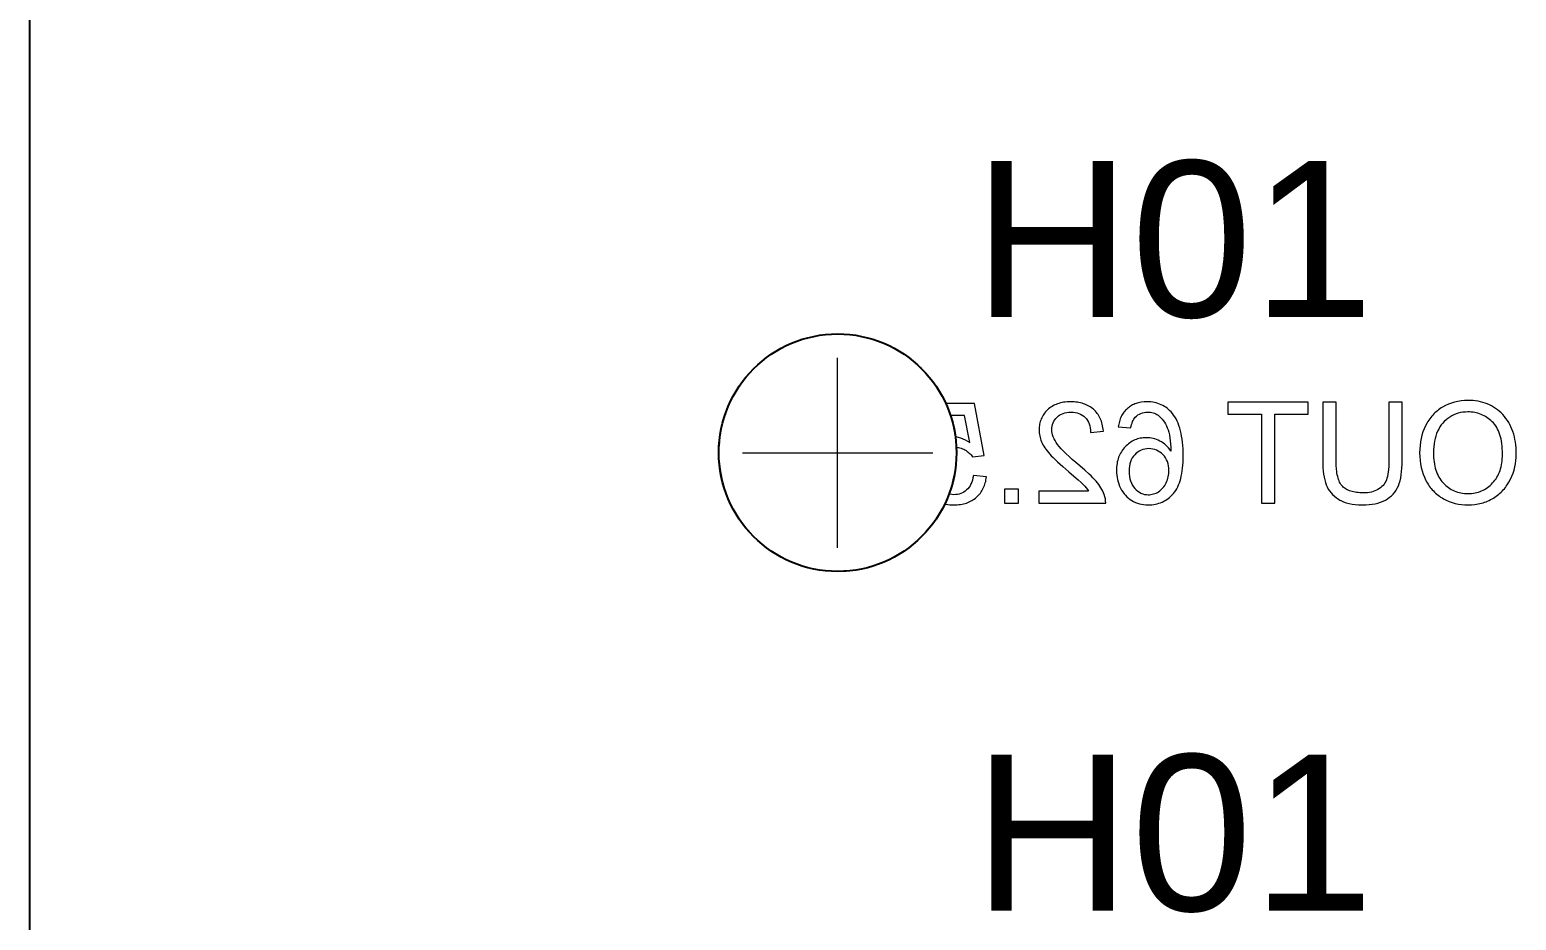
# Model space of a CAD drawing. Header units: millimetres. Extents: x 38 to 970, y 105 to 390.
# Drawn here: x 43.57 to 74.85, y 241.58 to 260.33 of the extents above; entities that cross this region are included whole.
import ezdxf

# ---------------------------------------------------------------- set-up
doc = ezdxf.new("R2010")
doc.units = ezdxf.units.MM
doc.linetypes.add('WP_HIDDEN', pattern=[2.3, 1.5, -0.8])
for name, color, linetype, lineweight in [('ANNOTATIONS', 7, 'CONTINUOUS', 18), ('HIDDEN', 7, 'WP_HIDDEN', 13), ('VISIBLE', 7, 'CONTINUOUS', 25)]:
    doc.layers.add(name, color=color, linetype=linetype, lineweight=lineweight)
doc.styles.add('CJK', font='Arial Unicode.ttf')

msp = doc.modelspace()

# ---------------------------------------------------------------- linework, layer by layer
at = {"layer": 'ANNOTATIONS'}
for p, q in [((60.57143, 249.42857), (60.57143, 253.42857)), ((58.57143, 251.42857), (62.57143, 251.42857))]:
    msp.add_line(p, q, dxfattribs=at)
at = {"layer": 'HIDDEN', "ltscale": 1.428571}
for p, q in [((63.44921, 252.46186), (62.8479, 252.46186)), ((63.65515, 251.36984), (63.44921, 252.46186)), ((65.13964, 252.43329), (65.11186, 252.41937)), ((65.16842, 252.44588), (65.13964, 252.43329)), ((65.19819, 252.45715), (65.16842, 252.44588)), ((65.22896, 252.46709), (65.19819, 252.45715)), ((65.26073, 252.47571), (65.22896, 252.46709)), ((65.2935, 252.483), (65.26073, 252.47571)), ((65.32726, 252.48896), (65.2935, 252.483)), ((65.36202, 252.4936), (65.32726, 252.48896)), ((65.39778, 252.49692), (65.36202, 252.4936)), ((65.43453, 252.4989), (65.39778, 252.49692)), ((65.47229, 252.49957), (65.43453, 252.4989)), ((65.50969, 252.49895), (65.47229, 252.49957)), ((65.54613, 252.49711), (65.50969, 252.49895)), ((65.58161, 252.49403), (65.54613, 252.49711)), ((65.61613, 252.48973), (65.58161, 252.49403)), ((65.64968, 252.4842), (65.61613, 252.48973)), ((65.68227, 252.47744), (65.64968, 252.4842)), ((65.7139, 252.46945), (65.68227, 252.47744)), ((65.74457, 252.46023), (65.7139, 252.46945)), ((65.77427, 252.44978), (65.74457, 252.46023)), ((65.80301, 252.4381), (65.77427, 252.44978)), ((65.83078, 252.42519), (65.80301, 252.4381)), ((66.77701, 252.43308), (66.75379, 252.42044)), ((66.80093, 252.44462), (66.77701, 252.43308)), ((66.82557, 252.45506), (66.80093, 252.44462)), ((66.85091, 252.4644), (66.82557, 252.45506)), ((66.87696, 252.47264), (66.85091, 252.4644)), ((66.90372, 252.47978), (66.87696, 252.47264)), ((66.93119, 252.48583), (66.90372, 252.47978)), ((66.95936, 252.49077), (66.93119, 252.48583)), ((67.01783, 252.49737), (66.95936, 252.49077)), ((67.07914, 252.49957), (67.01783, 252.49737)), ((67.12066, 252.49862), (67.07914, 252.49957)), ((67.1611, 252.49576), (67.12066, 252.49862)), ((67.20047, 252.491), (67.1611, 252.49576)), ((67.23876, 252.48434), (67.20047, 252.491)), ((67.27597, 252.47577), (67.23876, 252.48434)), ((67.31211, 252.46531), (67.27597, 252.47577)), ((67.34717, 252.45293), (67.31211, 252.46531)), ((67.38115, 252.43866), (67.34717, 252.45293)), ((67.41406, 252.42248), (67.38115, 252.43866)), ((68.78461, 252.49087), (68.78461, 252.23998)), ((70.46978, 252.49087), (68.78461, 252.49087)), ((70.46978, 252.23998), (70.46978, 252.49087)), ((70.77868, 252.49087), (70.77868, 251.26252)), ((71.06002, 252.49087), (70.77868, 252.49087)), ((71.06002, 251.26397), (71.06002, 252.49087)), ((72.16945, 252.49087), (72.16945, 251.26397)), ((72.4508, 252.49087), (72.16945, 252.49087)), ((72.4508, 251.26252), (72.4508, 252.49087)), ((73.4239, 252.44944), (73.36208, 252.42087)), ((73.48753, 252.47362), (73.4239, 252.44944)), ((73.55297, 252.4934), (73.48753, 252.47362)), ((73.62023, 252.50879), (73.55297, 252.4934)), ((73.68929, 252.51978), (73.62023, 252.50879)), ((73.76017, 252.52637), (73.68929, 252.51978)), ((73.83287, 252.52857), (73.76017, 252.52637)), ((73.88842, 252.5274), (73.83287, 252.52857)), ((73.94268, 252.52389), (73.88842, 252.5274)), ((73.99564, 252.51804), (73.94268, 252.52389)), ((74.04732, 252.50985), (73.99564, 252.51804)), ((74.0977, 252.49933), (74.04732, 252.50985)), ((74.1468, 252.48646), (74.0977, 252.49933)), ((74.1946, 252.47125), (74.1468, 252.48646)), ((74.24111, 252.4537), (74.1946, 252.47125)), ((74.28632, 252.43382), (74.24111, 252.4537)), ((74.33025, 252.41159), (74.28632, 252.43382)), ((63.24038, 252.21242), (62.94537, 252.21242)), ((63.35495, 251.64103), (63.24038, 252.21242)), ((64.84367, 252.11331), (64.83461, 252.08607)), ((64.85412, 252.13991), (64.84367, 252.11331)), ((64.86597, 252.16588), (64.85412, 252.13991)), ((64.87921, 252.19121), (64.86597, 252.16588)), ((64.89384, 252.21591), (64.87921, 252.19121)), ((64.90987, 252.23998), (64.89384, 252.21591)), ((64.92729, 252.26341), (64.90987, 252.23998)), ((64.9461, 252.2862), (64.92729, 252.26341)), ((64.96631, 252.30836), (64.9461, 252.2862)), ((64.98791, 252.32989), (64.96631, 252.30836)), ((65.0107, 252.35044), (64.98791, 252.32989)), ((65.0345, 252.36966), (65.0107, 252.35044)), ((65.05929, 252.38755), (65.0345, 252.36966)), ((65.08507, 252.40412), (65.05929, 252.38755)), ((65.11186, 252.41937), (65.08507, 252.40412)), ((65.12116, 252.09011), (65.14023, 252.12056)), ((65.14023, 252.12056), (65.16276, 252.14948)), ((65.16276, 252.14948), (65.18877, 252.17689)), ((65.18877, 252.17689), (65.21755, 252.20187)), ((65.21755, 252.20187), (65.24845, 252.22352)), ((65.24845, 252.22352), (65.28146, 252.24184)), ((65.28146, 252.24184), (65.31657, 252.25683)), ((65.31657, 252.25683), (65.35379, 252.26849)), ((65.35379, 252.26849), (65.39311, 252.27682)), ((65.39311, 252.27682), (65.43455, 252.28182)), ((65.43455, 252.28182), (65.47809, 252.28348)), ((65.47809, 252.28348), (65.52404, 252.28171)), ((65.52404, 252.28171), (65.56764, 252.27641)), ((65.56764, 252.27641), (65.60888, 252.26758)), ((65.60888, 252.26758), (65.64776, 252.2552)), ((65.64776, 252.2552), (65.68429, 252.2393)), ((65.68429, 252.2393), (65.71846, 252.21985)), ((65.71846, 252.21985), (65.75028, 252.19688)), ((65.75028, 252.19688), (65.77973, 252.17036)), ((65.77973, 252.17036), (65.80627, 252.14073)), ((65.80627, 252.14073), (65.82931, 252.10837)), ((65.85759, 252.41106), (65.83078, 252.42519)), ((65.88344, 252.39569), (65.85759, 252.41106)), ((65.90833, 252.3791), (65.88344, 252.39569)), ((65.93225, 252.36127), (65.90833, 252.3791)), ((65.95521, 252.34222), (65.93225, 252.36127)), ((65.9771, 252.32199), (65.95521, 252.34222)), ((65.99779, 252.30065), (65.9771, 252.32199)), ((66.01729, 252.27819), (65.99779, 252.30065)), ((66.03561, 252.25461), (66.01729, 252.27819)), ((66.05273, 252.22992), (66.03561, 252.25461)), ((66.06867, 252.20412), (66.05273, 252.22992)), ((66.08342, 252.17719), (66.06867, 252.20412)), ((66.09697, 252.14915), (66.08342, 252.17719)), ((66.10934, 252.12), (66.09697, 252.14915)), ((66.12052, 252.08973), (66.10934, 252.12)), ((66.50832, 252.11475), (66.49982, 252.08752)), ((66.51782, 252.14113), (66.50832, 252.11475)), ((66.52833, 252.16668), (66.51782, 252.14113)), ((66.53984, 252.19139), (66.52833, 252.16668)), ((66.55235, 252.21526), (66.53984, 252.19139)), ((66.56586, 252.2383), (66.55235, 252.21526)), ((66.58038, 252.26049), (66.56586, 252.2383)), ((66.5959, 252.28185), (66.58038, 252.26049)), ((66.61242, 252.30237), (66.5959, 252.28185)), ((66.62994, 252.32205), (66.61242, 252.30237)), ((66.64847, 252.34089), (66.62994, 252.32205)), ((66.668, 252.35889), (66.64847, 252.34089)), ((66.68839, 252.37593), (66.668, 252.35889)), ((66.70948, 252.39186), (66.68839, 252.37593)), ((66.73128, 252.4067), (66.70948, 252.39186)), ((66.75379, 252.42044), (66.73128, 252.4067)), ((66.79027, 252.10923), (66.80396, 252.1332)), ((66.80396, 252.1332), (66.81855, 252.15455)), ((66.81855, 252.15455), (66.83405, 252.17326)), ((66.83405, 252.17326), (66.86129, 252.19944)), ((66.86129, 252.19944), (66.89007, 252.22212)), ((66.89007, 252.22212), (66.92039, 252.24131)), ((66.92039, 252.24131), (66.95225, 252.25702)), ((66.95225, 252.25702), (66.98565, 252.26923)), ((66.98565, 252.26923), (67.02059, 252.27795)), ((67.02059, 252.27795), (67.05707, 252.28319)), ((67.05707, 252.28319), (67.09509, 252.28493)), ((67.09509, 252.28493), (67.1258, 252.28384)), ((67.1258, 252.28384), (67.15555, 252.28058)), ((67.15555, 252.28058), (67.18435, 252.27514)), ((67.18435, 252.27514), (67.2122, 252.26753)), ((67.2122, 252.26753), (67.2391, 252.25774)), ((67.2391, 252.25774), (67.26504, 252.24578)), ((67.26504, 252.24578), (67.29004, 252.23164)), ((67.29004, 252.23164), (67.31408, 252.21532)), ((67.31408, 252.21532), (67.34408, 252.19155)), ((67.34408, 252.19155), (67.37245, 252.1652)), ((67.37245, 252.1652), (67.39919, 252.13626)), ((67.39919, 252.13626), (67.4243, 252.10474)), ((67.44589, 252.4044), (67.41406, 252.42248)), ((67.47665, 252.38441), (67.44589, 252.4044)), ((67.50632, 252.36252), (67.47665, 252.38441)), ((67.53493, 252.33873), (67.50632, 252.36252)), ((67.56245, 252.31303), (67.53493, 252.33873)), ((67.5889, 252.28543), (67.56245, 252.31303)), ((67.61428, 252.25593), (67.5889, 252.28543)), ((67.64185, 252.21963), (67.61428, 252.25593)), ((67.66764, 252.1807), (67.64185, 252.21963)), ((67.69165, 252.13914), (67.66764, 252.1807)), ((67.71389, 252.09495), (67.69165, 252.13914)), ((68.78461, 252.23998), (69.48797, 252.23998)), ((69.48797, 252.23998), (69.48797, 250.36483)), ((69.76932, 252.23998), (70.46978, 252.23998)), ((69.76932, 250.36483), (69.76932, 252.23998)), ((73.01072, 252.11449), (72.99215, 252.08607)), ((73.03017, 252.14204), (73.01072, 252.11449)), ((73.0505, 252.16872), (73.03017, 252.14204)), ((73.07171, 252.19454), (73.0505, 252.16872)), ((73.09379, 252.21949), (73.07171, 252.19454)), ((73.11675, 252.24358), (73.09379, 252.21949)), ((73.1406, 252.26679), (73.11675, 252.24358)), ((73.16531, 252.28914), (73.1406, 252.26679)), ((73.19091, 252.31063), (73.16531, 252.28914)), ((73.21739, 252.33125), (73.19091, 252.31063)), ((73.24474, 252.351), (73.21739, 252.33125)), ((73.27297, 252.36988), (73.24474, 252.351)), ((73.30208, 252.3879), (73.27297, 252.36988)), ((73.36208, 252.42087), (73.30208, 252.3879)), ((73.37278, 252.12106), (73.33689, 252.08761)), ((73.41121, 252.15178), (73.37278, 252.12106)), ((73.45218, 252.17979), (73.41121, 252.15178)), ((73.49506, 252.20477), (73.45218, 252.17979)), ((73.53924, 252.22642), (73.49506, 252.20477)), ((73.58471, 252.24475), (73.53924, 252.22642)), ((73.63146, 252.25973), (73.58471, 252.24475)), ((73.67952, 252.27139), (73.63146, 252.25973)), ((73.72886, 252.27972), (73.67952, 252.27139)), ((73.77949, 252.28472), (73.72886, 252.27972)), ((73.83142, 252.28638), (73.77949, 252.28472)), ((73.86843, 252.28558), (73.83142, 252.28638)), ((73.9048, 252.28318), (73.86843, 252.28558)), ((73.94051, 252.27917), (73.9048, 252.28318)), ((73.97558, 252.27356), (73.94051, 252.27917)), ((74.00999, 252.26634), (73.97558, 252.27356)), ((74.04375, 252.25753), (74.00999, 252.26634)), ((74.07686, 252.2471), (74.04375, 252.25753)), ((74.10932, 252.23508), (74.07686, 252.2471)), ((74.14112, 252.22145), (74.10932, 252.23508)), ((74.17228, 252.20622), (74.14112, 252.22145)), ((74.20278, 252.18939), (74.17228, 252.20622)), ((74.23263, 252.17095), (74.20278, 252.18939)), ((74.26183, 252.15091), (74.23263, 252.17095)), ((74.29038, 252.12927), (74.26183, 252.15091)), ((74.31828, 252.10602), (74.29038, 252.12927)), ((74.37288, 252.38702), (74.33025, 252.41159)), ((74.41423, 252.36012), (74.37288, 252.38702)), ((74.45428, 252.33087), (74.41423, 252.36012)), ((74.49304, 252.29929), (74.45428, 252.33087)), ((74.53051, 252.26536), (74.49304, 252.29929)), ((74.56668, 252.2291), (74.53051, 252.26536)), ((74.6011, 252.19077), (74.56668, 252.2291)), ((74.6333, 252.15064), (74.6011, 252.19077)), ((74.66328, 252.10872), (74.6333, 252.15064)), ((64.81023, 251.94037), (64.80953, 251.90932)), ((64.80953, 251.90932), (64.81035, 251.87749)), ((64.81232, 251.97078), (64.81023, 251.94037)), ((64.81035, 251.87749), (64.81279, 251.84578)), ((64.8158, 252.00055), (64.81232, 251.97078)), ((64.81279, 251.84578), (64.81687, 251.81422)), ((64.82068, 252.02969), (64.8158, 252.00055)), ((64.81687, 251.81422), (64.82258, 251.78279)), ((64.82695, 252.0582), (64.82068, 252.02969)), ((64.83461, 252.08607), (64.82695, 252.0582)), ((65.07782, 251.91512), (65.07956, 251.95316)), ((65.07973, 251.87786), (65.07782, 251.91512)), ((65.07956, 251.95316), (65.08476, 251.98967)), ((65.08544, 251.84003), (65.07973, 251.87786)), ((65.08476, 251.98967), (65.09342, 252.02467)), ((65.09495, 251.80163), (65.08544, 251.84003)), ((65.09342, 252.02467), (65.10556, 252.05815)), ((65.10828, 251.76267), (65.09495, 251.80163)), ((65.10556, 252.05815), (65.12116, 252.09011)), ((65.82931, 252.10837), (65.84887, 252.07329)), ((65.84887, 252.07329), (65.86494, 252.03549)), ((65.86494, 252.03549), (65.87751, 251.99498)), ((65.87751, 251.99498), (65.8866, 251.95174)), ((65.8866, 251.95174), (65.8922, 251.90579)), ((65.8922, 251.90579), (65.8943, 251.85711)), ((65.8943, 251.85711), (66.1626, 251.88467)), ((66.1305, 252.05834), (66.12052, 252.08973)), ((66.1393, 252.02584), (66.1305, 252.05834)), ((66.14691, 251.99222), (66.1393, 252.02584)), ((66.15333, 251.95749), (66.14691, 251.99222)), ((66.15856, 251.92164), (66.15333, 251.95749)), ((66.1626, 251.88467), (66.15856, 251.92164)), ((66.48583, 252.03055), (66.47585, 251.97023)), ((66.47585, 251.97023), (66.73544, 251.94993)), ((66.49982, 252.08752), (66.48583, 252.03055)), ((66.73544, 251.94993), (66.74459, 251.98705)), ((66.74459, 251.98705), (66.75465, 252.02153)), ((66.75465, 252.02153), (66.76562, 252.05339)), ((66.76562, 252.05339), (66.77749, 252.08263)), ((66.77749, 252.08263), (66.79027, 252.10923)), ((67.4243, 252.10474), (67.44777, 252.07064)), ((67.44777, 252.07064), (67.46962, 252.03395)), ((67.46962, 252.03395), (67.48983, 251.99468)), ((67.48983, 251.99468), (67.50841, 251.95283)), ((67.50841, 251.95283), (67.52511, 251.9074)), ((67.52511, 251.9074), (67.53968, 251.85739)), ((67.53968, 251.85739), (67.55212, 251.8028)), ((67.55212, 251.8028), (67.56243, 251.74363)), ((67.73435, 252.04814), (67.71389, 252.09495)), ((67.75302, 251.99869), (67.73435, 252.04814)), ((67.76992, 251.94662), (67.75302, 251.99869)), ((67.78504, 251.89192), (67.76992, 251.94662)), ((67.79838, 251.83459), (67.78504, 251.89192)), ((67.80994, 251.77463), (67.79838, 251.83459)), ((72.88745, 251.86559), (72.86614, 251.79742)), ((72.91264, 251.93165), (72.88745, 251.86559)), ((72.9417, 251.99561), (72.91264, 251.93165)), ((72.97445, 252.05678), (72.9417, 251.99561)), ((72.99215, 252.08607), (72.97445, 252.05678)), ((73.17493, 251.83016), (73.1571, 251.77867)), ((73.19549, 251.87959), (73.17493, 251.83016)), ((73.21869, 251.92664), (73.19549, 251.87959)), ((73.24443, 251.97096), (73.21869, 251.92664)), ((73.27271, 252.01256), (73.24443, 251.97096)), ((73.30353, 252.05145), (73.27271, 252.01256)), ((73.33689, 252.08761), (73.30353, 252.05145)), ((74.34552, 252.08118), (74.31828, 252.10602)), ((74.3716, 252.05445), (74.34552, 252.08118)), ((74.396, 252.02558), (74.3716, 252.05445)), ((74.41871, 251.99456), (74.396, 252.02558)), ((74.43974, 251.9614), (74.41871, 251.99456)), ((74.45909, 251.92608), (74.43974, 251.9614)), ((74.47676, 251.88862), (74.45909, 251.92608)), ((74.49274, 251.84902), (74.47676, 251.88862)), ((74.50704, 251.80726), (74.49274, 251.84902)), ((74.51966, 251.76336), (74.50704, 251.80726)), ((74.69104, 252.065), (74.66328, 252.10872)), ((74.71658, 252.01948), (74.69104, 252.065)), ((74.73989, 251.97217), (74.71658, 252.01948)), ((74.76099, 251.92306), (74.73989, 251.97217)), ((74.77987, 251.87216), (74.76099, 251.92306)), ((74.79652, 251.81946), (74.77987, 251.87216)), ((74.81096, 251.76497), (74.79652, 251.81946)), ((63.04839, 251.76718), (63.0572, 251.76611)), ((63.0572, 251.76611), (63.1083, 251.75569)), ((63.06887, 251.54166), (63.08439, 251.54028)), ((63.08439, 251.54028), (63.11401, 251.53581)), ((63.1083, 251.75569), (63.1588, 251.7411)), ((63.11401, 251.53581), (63.14285, 251.52954)), ((63.14285, 251.52954), (63.17093, 251.52149)), ((63.1588, 251.7411), (63.20872, 251.72233)), ((63.17093, 251.52149), (63.19823, 251.51164)), ((63.19823, 251.51164), (63.22477, 251.50001)), ((63.20872, 251.72233), (63.25806, 251.6994)), ((63.22477, 251.50001), (63.25053, 251.48658)), ((63.25806, 251.6994), (63.3068, 251.6723)), ((63.3068, 251.6723), (63.35495, 251.64103)), ((64.82258, 251.78279), (64.82992, 251.7515)), ((64.82992, 251.7515), (64.8389, 251.72034)), ((64.8389, 251.72034), (64.8495, 251.68932)), ((64.8495, 251.68932), (64.86174, 251.65843)), ((64.86174, 251.65843), (64.87587, 251.62741)), ((64.87587, 251.62741), (64.89215, 251.59598)), ((64.89215, 251.59598), (64.91058, 251.56415)), ((64.91058, 251.56415), (64.93117, 251.5319)), ((64.93117, 251.5319), (64.95391, 251.49925)), ((64.95391, 251.49925), (64.9788, 251.46619)), ((65.12541, 251.72314), (65.10828, 251.76267)), ((65.14635, 251.68304), (65.12541, 251.72314)), ((65.17109, 251.64238), (65.14635, 251.68304)), ((65.19964, 251.60115), (65.17109, 251.64238)), ((65.23361, 251.55779), (65.19964, 251.60115)), ((65.2746, 251.51074), (65.23361, 251.55779)), ((65.32262, 251.45999), (65.2746, 251.51074)), ((66.5786, 251.50205), (66.55925, 251.47583)), ((66.59938, 251.52738), (66.5786, 251.50205)), ((66.62159, 251.55184), (66.59938, 251.52738)), ((66.64483, 251.57511), (66.62159, 251.55184)), ((66.66867, 251.59688), (66.64483, 251.57511)), ((66.69312, 251.61714), (66.66867, 251.59688)), ((66.71817, 251.63591), (66.69312, 251.61714)), ((66.74383, 251.65317), (66.71817, 251.63591)), ((66.77009, 251.66894), (66.74383, 251.65317)), ((66.79697, 251.6832), (66.77009, 251.66894)), ((66.82444, 251.69596), (66.79697, 251.6832)), ((66.85253, 251.70722), (66.82444, 251.69596)), ((66.88122, 251.71697), (66.85253, 251.70722)), ((66.91052, 251.72523), (66.88122, 251.71697)), ((66.94042, 251.73199), (66.91052, 251.72523)), ((66.97093, 251.73724), (66.94042, 251.73199)), ((66.99308, 251.49557), (66.95515, 251.48169)), ((67.00204, 251.74099), (66.97093, 251.73724)), ((67.03292, 251.50548), (66.99308, 251.49557)), ((67.03376, 251.74325), (67.00204, 251.74099)), ((67.07465, 251.51143), (67.03292, 251.50548)), ((67.06609, 251.744), (67.03376, 251.74325)), ((67.10323, 251.74291), (67.06609, 251.744)), ((67.1183, 251.51341), (67.07465, 251.51143)), ((67.13996, 251.73965), (67.10323, 251.74291)), ((67.16169, 251.51143), (67.1183, 251.51341)), ((67.17628, 251.73421), (67.13996, 251.73965)), ((67.20341, 251.50548), (67.16169, 251.51143)), ((67.2122, 251.72659), (67.17628, 251.73421)), ((67.24345, 251.49557), (67.20341, 251.50548)), ((67.24771, 251.7168), (67.2122, 251.72659)), ((67.28181, 251.48169), (67.24345, 251.49557)), ((67.28281, 251.70484), (67.24771, 251.7168)), ((67.3175, 251.6907), (67.28281, 251.70484)), ((67.35178, 251.67439), (67.3175, 251.6907)), ((67.38521, 251.65583), (67.35178, 251.67439)), ((67.41732, 251.63496), (67.38521, 251.65583)), ((67.44811, 251.61178), (67.41732, 251.63496)), ((67.47759, 251.58628), (67.44811, 251.61178)), ((67.50576, 251.55848), (67.47759, 251.58628)), ((67.53261, 251.52837), (67.50576, 251.55848)), ((67.55815, 251.49594), (67.53261, 251.52837)), ((67.58237, 251.4612), (67.55815, 251.49594)), ((67.56243, 251.74363), (67.57061, 251.67989)), ((67.57061, 251.67989), (67.57666, 251.61157)), ((67.57666, 251.61157), (67.58058, 251.53868)), ((67.58058, 251.53868), (67.58237, 251.4612)), ((67.81973, 251.71205), (67.80994, 251.77463)), ((67.82773, 251.64683), (67.81973, 251.71205)), ((67.83396, 251.57899), (67.82773, 251.64683)), ((67.8384, 251.50852), (67.83396, 251.57899)), ((67.84107, 251.43541), (67.8384, 251.50852)), ((72.81964, 251.50365), (72.8177, 251.42495)), ((72.82545, 251.58026), (72.81964, 251.50365)), ((72.83514, 251.65475), (72.82545, 251.58026)), ((72.8487, 251.72714), (72.83514, 251.65475)), ((72.86614, 251.79742), (72.8487, 251.72714)), ((73.10912, 251.49026), (73.10775, 251.4264)), ((73.11323, 251.55207), (73.10912, 251.49026)), ((73.12009, 251.61181), (73.11323, 251.55207)), ((73.12968, 251.66949), (73.12009, 251.61181)), ((73.14202, 251.72511), (73.12968, 251.66949)), ((73.1571, 251.77867), (73.14202, 251.72511)), ((74.5306, 251.71731), (74.51966, 251.76336)), ((74.53985, 251.66912), (74.5306, 251.71731)), ((74.54742, 251.61878), (74.53985, 251.66912)), ((74.55331, 251.56629), (74.54742, 251.61878)), ((74.55752, 251.51165), (74.55331, 251.56629)), ((74.56004, 251.45487), (74.55752, 251.51165)), ((74.82317, 251.70868), (74.81096, 251.76497)), ((74.83316, 251.65059), (74.82317, 251.70868)), ((74.84093, 251.59071), (74.83316, 251.65059)), ((74.84649, 251.52903), (74.84093, 251.59071)), ((74.84982, 251.46556), (74.84649, 251.52903)), ((63.25053, 251.48658), (63.27523, 251.47173)), ((63.27523, 251.47173), (63.29857, 251.45581)), ((63.29857, 251.45581), (63.32055, 251.43883)), ((63.32055, 251.43883), (63.34117, 251.42078)), ((63.34117, 251.42078), (63.36043, 251.40166)), ((63.36043, 251.40166), (63.37833, 251.38148)), ((63.37833, 251.38148), (63.39488, 251.36024)), ((63.39488, 251.36024), (63.41006, 251.33793)), ((63.41006, 251.33793), (63.65515, 251.36984)), ((64.9788, 251.46619), (65.00584, 251.43272)), ((65.00584, 251.43272), (65.03504, 251.39884)), ((65.03504, 251.39884), (65.06782, 251.36318)), ((65.06782, 251.36318), (65.1056, 251.32434)), ((65.1056, 251.32434), (65.1962, 251.23714)), ((65.1962, 251.23714), (65.30682, 251.13726)), ((65.37766, 251.40555), (65.32262, 251.45999)), ((65.43972, 251.34742), (65.37766, 251.40555)), ((65.50881, 251.28559), (65.43972, 251.34742)), ((65.58493, 251.22007), (65.50881, 251.28559)), ((65.66807, 251.15085), (65.58493, 251.22007)), ((66.44961, 251.20039), (66.44459, 251.16539)), ((66.45605, 251.2345), (66.44961, 251.20039)), ((66.46394, 251.26774), (66.45605, 251.2345)), ((66.47325, 251.3001), (66.46394, 251.26774)), ((66.484, 251.33159), (66.47325, 251.3001)), ((66.49619, 251.36219), (66.484, 251.33159)), ((66.5098, 251.39192), (66.49619, 251.36219)), ((66.52485, 251.42077), (66.5098, 251.39192)), ((66.54133, 251.44874), (66.52485, 251.42077)), ((66.55925, 251.47583), (66.54133, 251.44874)), ((66.7215, 251.19136), (66.71232, 251.14356)), ((66.73435, 251.23623), (66.7215, 251.19136)), ((66.75087, 251.27819), (66.73435, 251.23623)), ((66.77106, 251.31722), (66.75087, 251.27819)), ((66.79492, 251.35333), (66.77106, 251.31722)), ((66.82245, 251.38651), (66.79492, 251.35333)), ((66.85277, 251.41626), (66.82245, 251.38651)), ((66.88499, 251.44203), (66.85277, 251.41626)), ((66.91912, 251.46384), (66.88499, 251.44203)), ((66.95515, 251.48169), (66.91912, 251.46384)), ((67.3185, 251.46384), (67.28181, 251.48169)), ((67.35351, 251.44203), (67.3185, 251.46384)), ((67.38684, 251.41626), (67.35351, 251.44203)), ((67.4185, 251.38651), (67.38684, 251.41626)), ((67.44739, 251.35356), (67.4185, 251.38651)), ((67.47243, 251.31813), (67.44739, 251.35356)), ((67.49361, 251.28023), (67.47243, 251.31813)), ((67.51095, 251.23986), (67.49361, 251.28023)), ((67.52443, 251.19702), (67.51095, 251.23986)), ((67.53406, 251.15171), (67.52443, 251.19702)), ((67.83472, 251.16396), (67.83874, 251.22677)), ((67.83874, 251.22677), (67.84116, 251.29201)), ((67.84196, 251.35969), (67.84107, 251.43541)), ((67.84116, 251.29201), (67.84196, 251.35969)), ((70.77868, 251.26252), (70.77981, 251.18446)), ((70.77981, 251.18446), (70.78321, 251.11052)), ((71.06209, 251.16796), (71.06002, 251.26397)), ((72.16865, 251.197), (72.16623, 251.13458)), ((72.16945, 251.26397), (72.16865, 251.197)), ((72.44572, 251.1025), (72.44953, 251.18028)), ((72.44953, 251.18028), (72.4508, 251.26252)), ((72.8177, 251.42495), (72.81974, 251.34516)), ((72.81974, 251.34516), (72.82586, 251.26751)), ((72.82586, 251.26751), (72.83606, 251.19198)), ((72.83606, 251.19198), (72.85033, 251.11858)), ((73.10775, 251.4264), (73.10855, 251.37582)), ((73.10855, 251.37582), (73.11096, 251.32672)), ((73.11096, 251.32672), (73.11496, 251.27907)), ((73.11496, 251.27907), (73.12058, 251.23288)), ((73.12058, 251.23288), (73.12779, 251.18816)), ((73.12779, 251.18816), (73.13661, 251.14489)), ((74.5407, 251.17168), (74.54797, 251.21398)), ((74.54797, 251.21398), (74.55362, 251.25756)), ((74.55362, 251.25756), (74.55765, 251.30241)), ((74.55765, 251.30241), (74.56007, 251.34854)), ((74.56088, 251.39594), (74.56004, 251.45487)), ((74.56007, 251.34854), (74.56088, 251.39594)), ((74.82047, 251.12765), (74.8338, 251.19445)), ((74.8338, 251.19445), (74.84331, 251.26216)), ((74.84331, 251.26216), (74.84902, 251.33077)), ((74.84902, 251.33077), (74.85093, 251.40029)), ((74.85093, 251.40029), (74.84982, 251.46556)), ((63.41859, 250.89644), (63.4072, 250.85106)), ((63.42746, 250.94492), (63.41859, 250.89644)), ((63.70155, 250.92172), (63.42746, 250.94492)), ((63.69257, 250.8563), (63.69768, 250.88859)), ((63.69768, 250.88859), (63.70155, 250.92172)), ((65.30682, 251.13726), (65.43748, 251.02468)), ((65.43748, 251.02468), (65.54443, 250.934)), ((65.54443, 250.934), (65.63036, 250.85917)), ((65.77316, 251.06221), (65.66807, 251.15085)), ((65.86512, 250.979), (65.77316, 251.06221)), ((65.90617, 250.93944), (65.86512, 250.979)), ((65.94393, 250.90123), (65.90617, 250.93944)), ((65.9784, 250.86439), (65.94393, 250.90123)), ((66.0096, 250.8289), (65.9784, 250.86439)), ((66.43886, 251.09277), (66.43814, 251.05514)), ((66.43814, 251.05514), (66.43949, 251.00555)), ((66.44101, 251.12952), (66.43886, 251.09277)), ((66.43949, 251.00555), (66.44353, 250.95684)), ((66.44459, 251.16539), (66.44101, 251.12952)), ((66.44353, 250.95684), (66.45027, 250.90901)), ((66.45027, 250.90901), (66.45971, 250.86208)), ((66.45971, 250.86208), (66.47185, 250.81602)), ((66.70682, 251.09283), (66.70498, 251.03918)), ((66.70498, 251.03918), (66.70684, 250.9834)), ((66.71232, 251.14356), (66.70682, 251.09283)), ((66.70684, 250.9834), (66.71241, 250.9306)), ((66.71241, 250.9306), (66.7217, 250.88079)), ((66.7217, 250.88079), (66.73471, 250.83398)), ((67.50954, 250.85791), (67.51939, 250.88963)), ((67.51939, 250.88963), (67.52744, 250.92172)), ((67.52744, 250.92172), (67.53371, 250.95416)), ((67.53371, 250.95416), (67.53818, 250.98698)), ((67.53984, 251.10394), (67.53406, 251.15171)), ((67.53818, 250.98698), (67.54087, 251.02015)), ((67.54176, 251.05369), (67.53984, 251.10394)), ((67.54087, 251.02015), (67.54176, 251.05369)), ((67.7768, 250.83814), (67.79048, 250.88637)), ((67.79048, 250.88637), (67.80255, 250.93703)), ((67.80255, 250.93703), (67.813, 250.99011)), ((67.813, 250.99011), (67.82185, 251.04563)), ((67.82185, 251.04563), (67.82909, 251.10358)), ((67.82909, 251.10358), (67.83472, 251.16396)), ((70.78321, 251.11052), (70.78888, 251.0407)), ((70.78888, 251.0407), (70.79681, 250.97501)), ((70.79681, 250.97501), (70.807, 250.91344)), ((70.807, 250.91344), (70.81947, 250.856)), ((71.06827, 251.08006), (71.06209, 251.16796)), ((71.07291, 251.03916), (71.06827, 251.08006)), ((71.07858, 251.00028), (71.07291, 251.03916)), ((71.08528, 250.96343), (71.07858, 251.00028)), ((71.09302, 250.9286), (71.08528, 250.96343)), ((71.10178, 250.89581), (71.09302, 250.9286)), ((71.11158, 250.86504), (71.10178, 250.89581)), ((71.1224, 250.83631), (71.11158, 250.86504)), ((72.13003, 250.89082), (72.11797, 250.85573)), ((72.14049, 250.93046), (72.13003, 250.89082)), ((72.14934, 250.97466), (72.14049, 250.93046)), ((72.15658, 251.02341), (72.14934, 250.97466)), ((72.16221, 251.07672), (72.15658, 251.02341)), ((72.16623, 251.13458), (72.16221, 251.07672)), ((72.40511, 250.83602), (72.41907, 250.89594)), ((72.41907, 250.89594), (72.43049, 250.96033)), ((72.43049, 250.96033), (72.43938, 251.02918)), ((72.43938, 251.02918), (72.44572, 251.1025)), ((72.85033, 251.11858), (72.86869, 251.04732)), ((72.86869, 251.04732), (72.89112, 250.97818)), ((72.89112, 250.97818), (72.91763, 250.91118)), ((72.91763, 250.91118), (72.94822, 250.8463)), ((73.13661, 251.14489), (73.14703, 251.10309)), ((73.14703, 251.10309), (73.15905, 251.06275)), ((73.15905, 251.06275), (73.17268, 251.02387)), ((73.17268, 251.02387), (73.18791, 250.98645)), ((73.18791, 250.98645), (73.20474, 250.9505)), ((73.20474, 250.9505), (73.22318, 250.91601)), ((73.22318, 250.91601), (73.24322, 250.88297)), ((73.24322, 250.88297), (73.26486, 250.8514)), ((74.40266, 250.84831), (74.42445, 250.87914)), ((74.42445, 250.87914), (74.44464, 250.91125)), ((74.44464, 250.91125), (74.4632, 250.94463)), ((74.4632, 250.94463), (74.48016, 250.97928)), ((74.48016, 250.97928), (74.49549, 251.01521)), ((74.49549, 251.01521), (74.50922, 251.05242)), ((74.50922, 251.05242), (74.52133, 251.0909)), ((74.52133, 251.0909), (74.53182, 251.13065)), ((74.53182, 251.13065), (74.5407, 251.17168)), ((74.69686, 250.80844), (74.72911, 250.86951)), ((74.72911, 250.86951), (74.75766, 250.93268)), ((74.75766, 250.93268), (74.7824, 250.99677)), ((74.7824, 250.99677), (74.80334, 251.06175)), ((74.80334, 251.06175), (74.82047, 251.12765)), ((62.92786, 250.55209), (62.91409, 250.55568)), ((62.97227, 250.54543), (62.92786, 250.55209)), ((63.09395, 250.54951), (63.05694, 250.54478)), ((63.12954, 250.55738), (63.09395, 250.54951)), ((63.1637, 250.5684), (63.12954, 250.55738)), ((63.19643, 250.58258), (63.1637, 250.5684)), ((63.22774, 250.5999), (63.19643, 250.58258)), ((63.25761, 250.62037), (63.22774, 250.5999)), ((63.28606, 250.644), (63.25761, 250.62037)), ((63.31254, 250.67075), (63.28606, 250.644)), ((63.3365, 250.7006), (63.31254, 250.67075)), ((63.35795, 250.73356), (63.3365, 250.7006)), ((63.37688, 250.76962), (63.35795, 250.73356)), ((63.3933, 250.80879), (63.37688, 250.76962)), ((63.4072, 250.85106), (63.3933, 250.80879)), ((63.5354, 250.53326), (63.55526, 250.55563)), ((63.55526, 250.55563), (63.57389, 250.57883)), ((63.57389, 250.57883), (63.59129, 250.60285)), ((63.59129, 250.60285), (63.60746, 250.6277)), ((63.60746, 250.6277), (63.6224, 250.65338)), ((63.6224, 250.65338), (63.63611, 250.67989)), ((63.63611, 250.67989), (63.64859, 250.70722)), ((63.64859, 250.70722), (63.65985, 250.73538)), ((63.65985, 250.73538), (63.66987, 250.76437)), ((63.66987, 250.76437), (63.67867, 250.79419)), ((63.67867, 250.79419), (63.68623, 250.82483)), ((63.68623, 250.82483), (63.69257, 250.8563)), ((64.08296, 250.66212), (64.08296, 250.36483)), ((64.38026, 250.66212), (64.08296, 250.66212)), ((64.38026, 250.36483), (64.38026, 250.66212)), ((65.84935, 250.61572), (64.80663, 250.61572)), ((64.80663, 250.61572), (64.80663, 250.36483)), ((65.63036, 250.85917), (65.69526, 250.80021)), ((65.69526, 250.80021), (65.73913, 250.75711)), ((65.73913, 250.75711), (65.77103, 250.7219)), ((65.77103, 250.7219), (65.80004, 250.6866)), ((65.80004, 250.6866), (65.82614, 250.6512)), ((65.82614, 250.6512), (65.84935, 250.61572)), ((66.03814, 250.79403), (66.0096, 250.8289)), ((66.06466, 250.75902), (66.03814, 250.79403)), ((66.08917, 250.72387), (66.06466, 250.75902)), ((66.11166, 250.68859), (66.08917, 250.72387)), ((66.13213, 250.65317), (66.11166, 250.68859)), ((66.15059, 250.61762), (66.13213, 250.65317)), ((66.16703, 250.58193), (66.15059, 250.61762)), ((66.18145, 250.54611), (66.16703, 250.58193)), ((66.47185, 250.81602), (66.48668, 250.77085)), ((66.48668, 250.77085), (66.5042, 250.72656)), ((66.5042, 250.72656), (66.52443, 250.68315)), ((66.52443, 250.68315), (66.54701, 250.64145)), ((66.54701, 250.64145), (66.57161, 250.60226)), ((66.57161, 250.60226), (66.59822, 250.56558)), ((66.59822, 250.56558), (66.62685, 250.53142)), ((66.73471, 250.83398), (66.75143, 250.79015)), ((66.75143, 250.79015), (66.77187, 250.74932)), ((66.77187, 250.74932), (66.79603, 250.71148)), ((66.79603, 250.71148), (66.8239, 250.67663)), ((66.8239, 250.67663), (66.85436, 250.64536)), ((66.85436, 250.64536), (66.88626, 250.61826)), ((66.88626, 250.61826), (66.91962, 250.59532)), ((66.91962, 250.59532), (66.95442, 250.57656)), ((66.95442, 250.57656), (66.99068, 250.56197)), ((66.99068, 250.56197), (67.02838, 250.55154)), ((67.02838, 250.55154), (67.06754, 250.54529)), ((67.16407, 250.54724), (67.19156, 250.55228)), ((67.19156, 250.55228), (67.21873, 250.55934)), ((67.21873, 250.55934), (67.24558, 250.56841)), ((67.24558, 250.56841), (67.27211, 250.57951)), ((67.27211, 250.57951), (67.29833, 250.59262)), ((67.29833, 250.59262), (67.32423, 250.60774)), ((67.32423, 250.60774), (67.34926, 250.62479)), ((67.34926, 250.62479), (67.37286, 250.64368)), ((67.37286, 250.64368), (67.39503, 250.6644)), ((67.39503, 250.6644), (67.41578, 250.68696)), ((67.41578, 250.68696), (67.43509, 250.71135)), ((67.43509, 250.71135), (67.45298, 250.73758)), ((67.45298, 250.73758), (67.46945, 250.76565)), ((67.46945, 250.76565), (67.48448, 250.79555)), ((67.48448, 250.79555), (67.49791, 250.82654)), ((67.49791, 250.82654), (67.50954, 250.85791)), ((67.60982, 250.53952), (67.63603, 250.56858)), ((67.63603, 250.56858), (67.66097, 250.5998)), ((67.66097, 250.5998), (67.6843, 250.63345)), ((67.6843, 250.63345), (67.70601, 250.66953)), ((67.70601, 250.66953), (67.72613, 250.70803)), ((67.72613, 250.70803), (67.74463, 250.74897)), ((67.74463, 250.74897), (67.76152, 250.79234)), ((67.76152, 250.79234), (67.7768, 250.83814)), ((70.81947, 250.856), (70.8342, 250.80268)), ((70.8342, 250.80268), (70.85119, 250.75349)), ((70.85119, 250.75349), (70.87114, 250.70746)), ((70.87114, 250.70746), (70.89474, 250.66362)), ((70.89474, 250.66362), (70.92199, 250.62198)), ((70.92199, 250.62198), (70.95289, 250.58254)), ((70.95289, 250.58254), (70.98743, 250.5453)), ((71.13426, 250.80959), (71.1224, 250.83631)), ((71.14715, 250.78491), (71.13426, 250.80959)), ((71.16106, 250.76226), (71.14715, 250.78491)), ((71.17601, 250.74163), (71.16106, 250.76226)), ((71.192, 250.72303), (71.17601, 250.74163)), ((71.20919, 250.706), (71.192, 250.72303)), ((71.22778, 250.69006), (71.20919, 250.706)), ((71.24776, 250.67523), (71.22778, 250.69006)), ((71.26913, 250.66149), (71.24776, 250.67523)), ((71.2919, 250.64885), (71.26913, 250.66149)), ((71.31606, 250.63731), (71.2919, 250.64885)), ((71.34161, 250.62687), (71.31606, 250.63731)), ((71.36856, 250.61753), (71.34161, 250.62687)), ((71.3969, 250.60929), (71.36856, 250.61753)), ((71.42664, 250.60214), (71.3969, 250.60929)), ((71.45777, 250.5961), (71.42664, 250.60214)), ((71.49029, 250.59115), (71.45777, 250.5961)), ((71.52421, 250.58731), (71.49029, 250.59115)), ((71.55952, 250.58456), (71.52421, 250.58731)), ((71.63432, 250.58236), (71.55952, 250.58456)), ((71.67876, 250.58347), (71.63432, 250.58236)), ((71.72147, 250.5868), (71.67876, 250.58347)), ((71.76242, 250.59235), (71.72147, 250.5868)), ((71.80164, 250.60013), (71.76242, 250.59235)), ((71.8391, 250.61012), (71.80164, 250.60013)), ((71.87483, 250.62233), (71.8391, 250.61012)), ((71.90881, 250.63677), (71.87483, 250.62233)), ((71.94104, 250.65342), (71.90881, 250.63677)), ((71.97125, 250.67213), (71.94104, 250.65342)), ((71.99914, 250.69272), (71.97125, 250.67213)), ((72.02472, 250.71518), (71.99914, 250.69272)), ((72.04799, 250.73953), (72.02472, 250.71518)), ((72.06895, 250.76576), (72.04799, 250.73953)), ((72.0876, 250.79387), (72.06895, 250.76576)), ((72.10394, 250.82386), (72.0876, 250.79387)), ((72.11797, 250.85573), (72.10394, 250.82386)), ((72.22558, 250.52171), (72.26118, 250.55753)), ((72.26118, 250.55753), (72.29338, 250.59622)), ((72.29338, 250.59622), (72.32218, 250.63779)), ((72.32218, 250.63779), (72.34758, 250.68224)), ((72.34758, 250.68224), (72.36958, 250.72956)), ((72.36958, 250.72956), (72.38862, 250.78056)), ((72.38862, 250.78056), (72.40511, 250.83602)), ((72.94822, 250.8463), (72.96496, 250.81488)), ((72.96496, 250.81488), (72.98255, 250.78443)), ((72.98255, 250.78443), (73.00099, 250.75495)), ((73.00099, 250.75495), (73.02028, 250.72643)), ((73.02028, 250.72643), (73.04042, 250.69889)), ((73.04042, 250.69889), (73.06141, 250.67231)), ((73.06141, 250.67231), (73.08325, 250.6467)), ((73.08325, 250.6467), (73.10594, 250.62206)), ((73.10594, 250.62206), (73.12948, 250.59839)), ((73.12948, 250.59839), (73.15386, 250.57569)), ((73.15386, 250.57569), (73.1791, 250.55395)), ((73.1791, 250.55395), (73.20519, 250.53319)), ((73.26486, 250.8514), (73.28811, 250.82129)), ((73.28811, 250.82129), (73.31296, 250.79265)), ((73.31296, 250.79265), (73.33905, 250.7656)), ((73.33905, 250.7656), (73.36602, 250.7403)), ((73.36602, 250.7403), (73.39386, 250.71675)), ((73.39386, 250.71675), (73.42259, 250.69494)), ((73.42259, 250.69494), (73.45219, 250.67487)), ((73.45219, 250.67487), (73.48267, 250.65655)), ((73.48267, 250.65655), (73.51403, 250.63997)), ((73.51403, 250.63997), (73.54626, 250.62514)), ((73.54626, 250.62514), (73.57938, 250.61206)), ((73.57938, 250.61206), (73.61337, 250.60072)), ((73.61337, 250.60072), (73.64824, 250.59112)), ((73.64824, 250.59112), (73.68399, 250.58327)), ((73.68399, 250.58327), (73.72062, 250.57716)), ((73.72062, 250.57716), (73.75812, 250.5728)), ((73.75812, 250.5728), (73.79651, 250.57018)), ((73.79651, 250.57018), (73.83577, 250.56931)), ((73.83577, 250.56931), (73.87433, 250.57017)), ((73.87433, 250.57017), (73.91207, 250.57277)), ((73.91207, 250.57277), (73.94899, 250.57708)), ((73.94899, 250.57708), (73.98509, 250.58313)), ((73.98509, 250.58313), (74.02037, 250.59091)), ((74.02037, 250.59091), (74.05483, 250.60041)), ((74.05483, 250.60041), (74.08847, 250.61164)), ((74.08847, 250.61164), (74.12128, 250.6246)), ((74.12128, 250.6246), (74.15327, 250.63929)), ((74.15327, 250.63929), (74.18444, 250.6557)), ((74.18444, 250.6557), (74.21479, 250.67384)), ((74.21479, 250.67384), (74.24432, 250.69371)), ((74.24432, 250.69371), (74.27303, 250.71531)), ((74.27303, 250.71531), (74.30092, 250.73864)), ((74.30092, 250.73864), (74.32798, 250.76369)), ((74.32798, 250.76369), (74.35422, 250.79047)), ((74.35422, 250.79047), (74.37925, 250.81875)), ((74.37925, 250.81875), (74.40266, 250.84831)), ((74.45552, 250.5317), (74.48193, 250.55272)), ((74.48193, 250.55272), (74.50746, 250.57457)), ((74.50746, 250.57457), (74.53208, 250.59725)), ((74.53208, 250.59725), (74.55581, 250.62075)), ((74.55581, 250.62075), (74.57865, 250.64508)), ((74.57865, 250.64508), (74.60059, 250.67024)), ((74.60059, 250.67024), (74.62163, 250.69623)), ((74.62163, 250.69623), (74.64178, 250.72304)), ((74.64178, 250.72304), (74.66104, 250.75068)), ((74.66104, 250.75068), (74.69686, 250.80844)), ((62.82693, 250.35029), (62.8509, 250.34471)), ((62.8509, 250.34471), (62.89105, 250.33765)), ((62.89105, 250.33765), (62.93237, 250.3326)), ((62.93237, 250.3326), (62.97485, 250.32958)), ((63.0185, 250.54321), (62.97227, 250.54543)), ((62.97485, 250.32958), (63.0185, 250.32857)), ((63.05694, 250.54478), (63.0185, 250.54321)), ((63.0185, 250.32857), (63.05433, 250.32921)), ((63.05433, 250.32921), (63.08934, 250.33111)), ((63.08934, 250.33111), (63.12352, 250.33428)), ((63.12352, 250.33428), (63.15686, 250.33872)), ((63.15686, 250.33872), (63.18936, 250.34443)), ((63.18936, 250.34443), (63.22104, 250.35141)), ((63.22104, 250.35141), (63.25188, 250.35966)), ((63.25188, 250.35966), (63.28189, 250.36918)), ((63.28189, 250.36918), (63.31107, 250.37996)), ((63.31107, 250.37996), (63.33942, 250.39202)), ((63.33942, 250.39202), (63.36693, 250.40534)), ((63.36693, 250.40534), (63.39361, 250.41994)), ((63.39361, 250.41994), (63.41945, 250.4358)), ((63.41945, 250.4358), (63.44447, 250.45293)), ((63.44447, 250.45293), (63.46865, 250.47133)), ((63.46865, 250.47133), (63.492, 250.491)), ((63.492, 250.491), (63.51431, 250.51171)), ((63.51431, 250.51171), (63.5354, 250.53326)), ((64.08296, 250.36483), (64.38026, 250.36483)), ((64.80663, 250.36483), (66.2119, 250.36483)), ((66.19586, 250.50215), (66.18145, 250.54611)), ((66.20574, 250.45728), (66.19586, 250.50215)), ((66.21109, 250.41151), (66.20574, 250.45728)), ((66.2119, 250.36483), (66.21109, 250.41151)), ((66.62685, 250.53142), (66.6575, 250.49978)), ((66.6575, 250.49978), (66.69016, 250.47065)), ((66.69016, 250.47065), (66.72484, 250.44403)), ((66.72484, 250.44403), (66.76154, 250.41994)), ((66.76154, 250.41994), (66.79988, 250.39852)), ((66.79988, 250.39852), (66.83949, 250.37996)), ((66.83949, 250.37996), (66.88037, 250.36426)), ((66.88037, 250.36426), (66.92252, 250.35141)), ((66.92252, 250.35141), (66.96593, 250.34142)), ((66.96593, 250.34142), (67.01062, 250.33428)), ((67.01062, 250.33428), (67.05657, 250.33)), ((67.05657, 250.33), (67.1038, 250.32857)), ((67.06754, 250.54529), (67.10815, 250.54321)), ((67.1038, 250.32857), (67.14411, 250.32951)), ((67.10815, 250.54321), (67.13627, 250.54421)), ((67.13627, 250.54421), (67.16407, 250.54724)), ((67.14411, 250.32951), (67.18349, 250.33232)), ((67.18349, 250.33232), (67.22193, 250.33701)), ((67.22193, 250.33701), (67.25942, 250.34357)), ((67.25942, 250.34357), (67.29598, 250.35201)), ((67.29598, 250.35201), (67.33159, 250.36232)), ((67.33159, 250.36232), (67.36627, 250.37451)), ((67.36627, 250.37451), (67.4, 250.38857)), ((67.4, 250.38857), (67.4328, 250.40451)), ((67.4328, 250.40451), (67.46465, 250.42233)), ((67.46465, 250.42233), (67.49557, 250.44202)), ((67.49557, 250.44202), (67.52554, 250.46358)), ((67.52554, 250.46358), (67.55457, 250.48702)), ((67.55457, 250.48702), (67.58267, 250.51233)), ((67.58267, 250.51233), (67.60982, 250.53952)), ((69.48797, 250.36483), (69.76932, 250.36483)), ((70.98743, 250.5453), (71.02563, 250.51026)), ((71.02563, 250.51026), (71.06747, 250.47741)), ((71.06747, 250.47741), (71.11296, 250.44677)), ((71.11296, 250.44677), (71.13708, 250.43245)), ((71.13708, 250.43245), (71.16212, 250.41906)), ((71.16212, 250.41906), (71.18808, 250.4066)), ((71.18808, 250.4066), (71.21497, 250.39506)), ((71.21497, 250.39506), (71.27152, 250.37474)), ((71.27152, 250.37474), (71.33176, 250.35812)), ((71.33176, 250.35812), (71.3957, 250.34519)), ((71.3957, 250.34519), (71.46332, 250.33596)), ((71.46332, 250.33596), (71.53465, 250.33042)), ((71.53465, 250.33042), (71.60966, 250.32857)), ((71.60966, 250.32857), (71.68265, 250.33018)), ((71.68265, 250.33018), (71.75224, 250.33501)), ((71.75224, 250.33501), (71.81843, 250.34305)), ((71.81843, 250.34305), (71.88122, 250.35431)), ((71.88122, 250.35431), (71.94061, 250.36879)), ((71.94061, 250.36879), (71.9966, 250.38649)), ((71.9966, 250.38649), (72.0492, 250.40741)), ((72.0492, 250.40741), (72.09839, 250.43154)), ((72.09839, 250.43154), (72.14419, 250.45872)), ((72.14419, 250.45872), (72.18658, 250.48878)), ((72.18658, 250.48878), (72.22558, 250.52171)), ((73.20519, 250.53319), (73.23212, 250.51339)), ((73.23212, 250.51339), (73.25991, 250.49457)), ((73.25991, 250.49457), (73.28855, 250.47671)), ((73.28855, 250.47671), (73.31803, 250.45982)), ((73.31803, 250.45982), (73.37844, 250.42906)), ((73.37844, 250.42906), (73.44003, 250.4024)), ((73.44003, 250.4024), (73.5028, 250.37984)), ((73.5028, 250.37984), (73.56675, 250.36138)), ((73.56675, 250.36138), (73.63187, 250.34703)), ((73.63187, 250.34703), (73.69818, 250.33677)), ((73.69818, 250.33677), (73.76566, 250.33062)), ((73.76566, 250.33062), (73.83432, 250.32857)), ((73.83432, 250.32857), (73.90837, 250.33084)), ((73.90837, 250.33084), (73.98043, 250.33764)), ((73.98043, 250.33764), (74.05049, 250.34897)), ((74.05049, 250.34897), (74.08478, 250.35633)), ((74.08478, 250.35633), (74.11856, 250.36483)), ((74.11856, 250.36483), (74.15185, 250.37446)), ((74.15185, 250.37446), (74.18464, 250.38522)), ((74.18464, 250.38522), (74.21693, 250.39712)), ((74.21693, 250.39712), (74.24872, 250.41015)), ((74.24872, 250.41015), (74.28001, 250.42431)), ((74.28001, 250.42431), (74.31081, 250.4396)), ((74.31081, 250.4396), (74.3411, 250.45603)), ((74.3411, 250.45603), (74.3709, 250.47359)), ((74.3709, 250.47359), (74.42821, 250.5115)), ((74.42821, 250.5115), (74.45552, 250.5317))]:
    msp.add_line(p, q, dxfattribs=at)
for start, end in [(24.413296, 270), (18.27269, 24.413296), (7.784221, 18.27269), (339.56418, 2.592592), (2.592592, 7.784221), (334.449005, 339.56418), (270, 334.449005)]:
    msp.add_arc((60.57143, 251.42857), 2.5, start, end, dxfattribs=at)
at = {"layer": 'VISIBLE'}
msp.add_line((43.57143, 198.92857), (43.57143, 343.92857), dxfattribs=at)
msp.add_circle((60.57143, 251.42857), 2.5, dxfattribs=at)

# ---------------------------------------------------------------- texts
at = {"layer": 'ANNOTATIONS', "style": 'CJK'}
for p in [(63.42857, 254.28571), (63.42857, 241.78571)]:
    msp.add_text('H01', height=3.285714, dxfattribs=at).set_placement(p)

doc.saveas('drawing.dxf')
